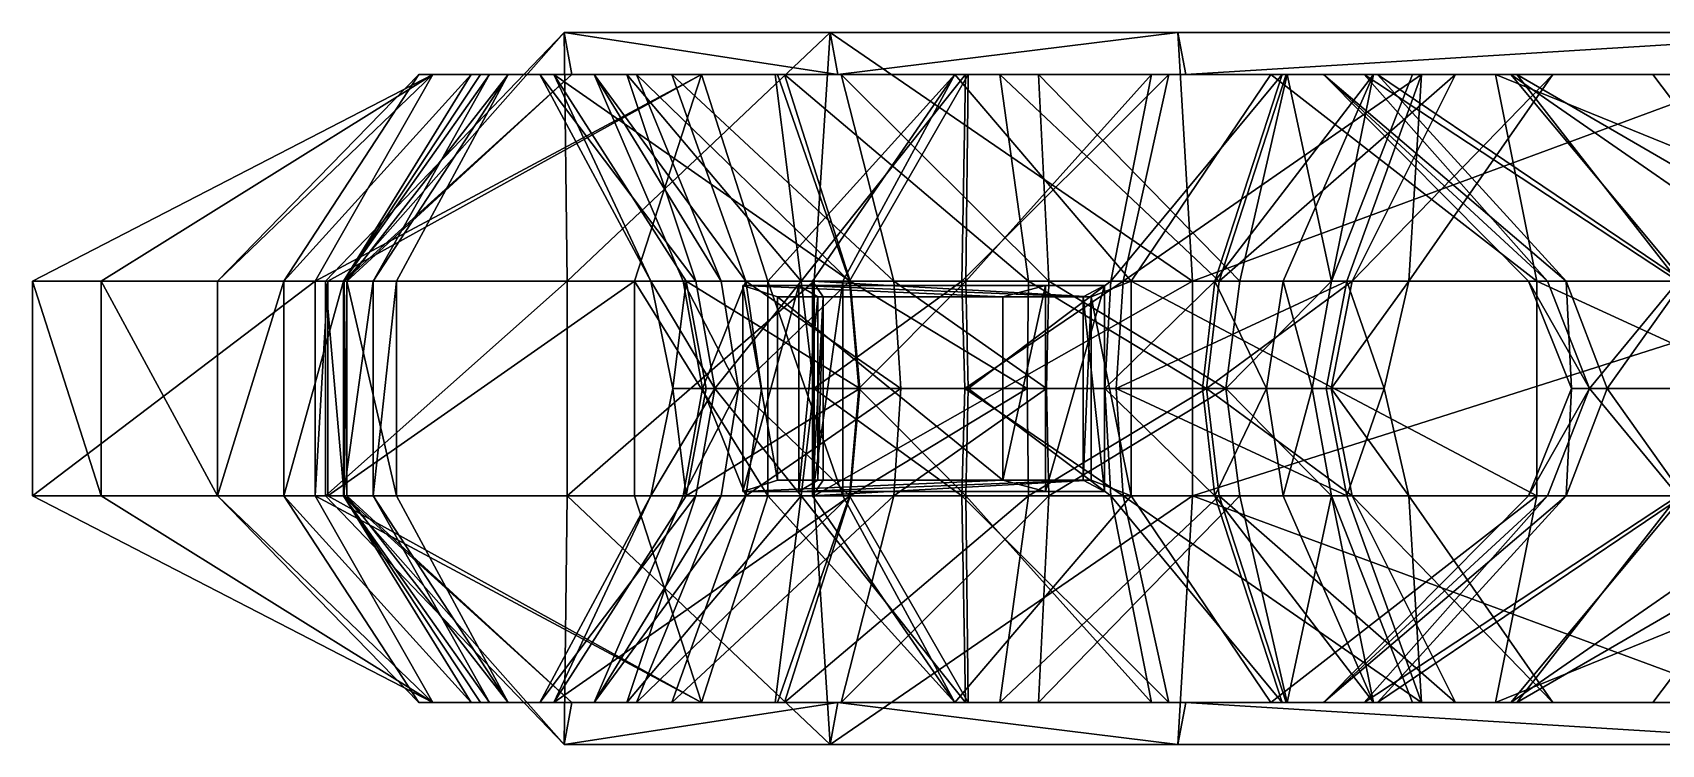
# Model space of a CAD drawing. Extents: x -4.92 to 4.89, y -0.62 to 0.62.
# Drawn here: x -4.919 to -4.203, y -0.156 to 0.156 of the extents above; entities that cross this region are included whole.
import ezdxf

# ---------------------------------------------------------------- set-up
doc = ezdxf.new("R2010")
doc.units = 0

msp = doc.modelspace()

# ---------------------------------------------------------------- linework, layer by layer
for points in [[(-4.79043, 0.0472, 0.595), (-4.68553, 0.15632, 0.49493), (-4.78226, 0.0472, 0.4748)], [(-4.68423, 0.0472, 0.61134), (-4.68553, 0.15632, 0.49493), (-4.79043, 0.0472, 0.595)], [(-4.68214, 0.1379, 0.47978), (-4.78226, 0.0472, 0.4748), (-4.68553, 0.15632, 0.49493)], [(-4.56529, 0.1379, 0.53108), (-4.68553, 0.15632, 0.49493), (-4.56868, 0.15632, 0.54623)], [(-4.56868, 0.15632, 0.54623), (-4.68553, 0.15632, 0.49493), (-4.68423, 0.0472, 0.61134)], [(-4.56529, 0.1379, 0.53108), (-4.68214, 0.1379, 0.47978), (-4.68553, 0.15632, 0.49493)], [(-4.5757, 0.0472, 0.602), (-4.56868, 0.15632, 0.54623), (-4.68423, 0.0472, 0.61134)], [(-4.40933, 0.0472, 0.59864), (-4.56868, 0.15632, 0.54623), (-4.5757, 0.0472, 0.602)], [(-4.56529, 0.1379, 0.53108), (-4.56868, 0.15632, 0.54623), (-4.41578, 0.15632, 0.46806)], [(-4.40933, 0.0472, 0.59864), (-4.41578, 0.15632, 0.46806), (-4.56868, 0.15632, 0.54623)], [(-4.56529, 0.1379, 0.53108), (-4.41578, 0.15632, 0.46806), (-4.41238, 0.1379, 0.4529)], [(-4.11331, 0.15632, 0.46562), (-4.41238, 0.1379, 0.4529), (-4.41578, 0.15632, 0.46806)], [(-4.11331, 0.15632, 0.46562), (-4.41578, 0.15632, 0.46806), (-4.40933, 0.0472, 0.59864)], [(-4.11331, 0.15632, 0.46562), (-4.11331, 0.1379, 0.45046), (-4.41238, 0.1379, 0.4529)], [(-4.11331, 0.15632, 0.46562), (-4.40933, 0.0472, 0.59864), (-4.11289, 0.0472, 0.59663)], [(-4.88899, 0.0472, -0.33556), (-4.74327, 0.1379, -0.34796), (-4.91917, 0.0472, -0.40827)], [(-4.74327, 0.1379, -0.34796), (-4.79503, 0.0472, -0.45303), (-4.91917, 0.0472, -0.40827)], [(-4.74327, 0.1379, -0.34796), (-4.88899, 0.0472, -0.33556), (-4.83784, 0.0472, -0.20067)], [(-4.74327, 0.1379, -0.34796), (-4.83784, 0.0472, -0.20067), (-4.74948, 0.1379, -0.19912)], [(-4.74948, 0.1379, -0.19912), (-4.83784, 0.0472, -0.20067), (-4.80873, 0.0472, -0.093)], [(-4.74948, 0.1379, -0.19912), (-4.80873, 0.0472, -0.093), (-4.72645, 0.1379, -0.09628)], [(-4.72645, 0.1379, -0.09628), (-4.80873, 0.0472, -0.093), (-4.78254, 0.0472, 0.02195)], [(-4.74327, 0.1379, -0.34796), (-4.6252, 0.1379, -0.55658), (-4.79503, 0.0472, -0.45303)], [(-4.6252, 0.1379, -0.55658), (-4.78943, 0.0472, -0.50958), (-4.79503, 0.0472, -0.45303)], [(-4.6252, 0.1379, -0.55658), (-4.65465, 0.0472, -0.59843), (-4.78943, 0.0472, -0.50958)], [(-4.78254, 0.0472, 0.02195), (-4.71842, 0.1379, 0.12035), (-4.72227, 0.1379, 0.00587)], [(-4.72645, 0.1379, -0.09628), (-4.78254, 0.0472, 0.02195), (-4.72227, 0.1379, 0.00587)], [(-4.78254, 0.0472, 0.02195), (-4.76945, 0.0472, 0.12671), (-4.71842, 0.1379, 0.12035)], [(-4.68214, 0.1379, 0.47978), (-4.78109, 0.0472, 0.45846), (-4.78226, 0.0472, 0.4748)], [(-4.78109, 0.0472, 0.45846), (-4.71008, 0.1379, 0.23044), (-4.75926, 0.0472, 0.23584)], [(-4.78109, 0.0472, 0.45846), (-4.68214, 0.1379, 0.47978), (-4.71008, 0.1379, 0.23044)], [(-4.76945, 0.0472, 0.12671), (-4.71008, 0.1379, 0.23044), (-4.71842, 0.1379, 0.12035)], [(-4.76945, 0.0472, 0.12671), (-4.75926, 0.0472, 0.23584), (-4.71008, 0.1379, 0.23044)], [(-4.69001, 0.1379, -0.3415), (-4.74948, 0.1379, -0.19912), (-4.69621, 0.1379, -0.19267)], [(-4.72645, 0.1379, -0.09628), (-4.69621, 0.1379, -0.19267), (-4.74948, 0.1379, -0.19912)], [(-4.69001, 0.1379, -0.3415), (-4.74327, 0.1379, -0.34796), (-4.74948, 0.1379, -0.19912)], [(-4.6252, 0.1379, -0.55658), (-4.74327, 0.1379, -0.34796), (-4.69001, 0.1379, -0.3415)], [(-4.65797, 0.1379, -0.09499), (-4.72645, 0.1379, -0.09628), (-4.72227, 0.1379, 0.00587)], [(-4.72645, 0.1379, -0.09628), (-4.65797, 0.1379, -0.09499), (-4.69621, 0.1379, -0.19267)], [(-4.65797, 0.1379, -0.09499), (-4.72227, 0.1379, 0.00587), (-4.65379, 0.1379, 0.00716)], [(-4.72227, 0.1379, 0.00587), (-4.6724, 0.1379, 0.1219), (-4.65379, 0.1379, 0.00716)], [(-4.72227, 0.1379, 0.00587), (-4.71842, 0.1379, 0.12035), (-4.6724, 0.1379, 0.1219)], [(-4.6724, 0.1379, 0.1219), (-4.71842, 0.1379, 0.12035), (-4.71008, 0.1379, 0.23044)], [(-4.6724, 0.1379, 0.1219), (-4.71008, 0.1379, 0.23044), (-4.63829, 0.1379, 0.23199)], [(-4.71008, 0.1379, 0.23044), (-4.56386, 0.1379, 0.36068), (-4.63829, 0.1379, 0.23199)], [(-4.71008, 0.1379, 0.23044), (-4.68214, 0.1379, 0.47978), (-4.56386, 0.1379, 0.36068)], [(-4.62771, 0.0472, -0.1668), (-4.69621, 0.1379, -0.19267), (-4.65797, 0.1379, -0.09499)], [(-4.64744, 0.0472, -0.22876), (-4.69001, 0.1379, -0.3415), (-4.69621, 0.1379, -0.19267)], [(-4.62771, 0.0472, -0.1668), (-4.64744, 0.0472, -0.22876), (-4.69621, 0.1379, -0.19267)], [(-4.6252, 0.1379, -0.55658), (-4.69001, 0.1379, -0.3415), (-4.58868, 0.1379, -0.52429)], [(-4.69001, 0.1379, -0.3415), (-4.55988, 0.0472, -0.47182), (-4.58868, 0.1379, -0.52429)], [(-4.64744, 0.0472, -0.22876), (-4.63188, 0.0472, -0.34195), (-4.69001, 0.1379, -0.3415)], [(-4.69001, 0.1379, -0.3415), (-4.63188, 0.0472, -0.34195), (-4.55988, 0.0472, -0.47182)], [(-4.56529, 0.1379, 0.53108), (-4.56386, 0.1379, 0.36068), (-4.68214, 0.1379, 0.47978)], [(-4.6724, 0.1379, 0.1219), (-4.60566, 0.0472, 0.20631), (-4.63323, 0.0472, 0.12376)], [(-4.6165, 0.0472, 0.06214), (-4.6724, 0.1379, 0.1219), (-4.63323, 0.0472, 0.12376)], [(-4.6724, 0.1379, 0.1219), (-4.63829, 0.1379, 0.23199), (-4.60566, 0.0472, 0.20631)], [(-4.6165, 0.0472, 0.06214), (-4.65379, 0.1379, 0.00716), (-4.6724, 0.1379, 0.1219)], [(-4.65797, 0.1379, -0.09499), (-4.59177, 0.1379, -0.0589), (-4.59285, 0.1379, -0.08258)], [(-4.58144, 0.0472, -0.13939), (-4.65797, 0.1379, -0.09499), (-4.59285, 0.1379, -0.08258)], [(-4.65797, 0.1379, -0.09499), (-4.65379, 0.1379, 0.00716), (-4.59177, 0.1379, -0.0589)], [(-4.58144, 0.0472, -0.13939), (-4.62771, 0.0472, -0.1668), (-4.65797, 0.1379, -0.09499)], [(-4.59599, 0.0472, -0.67852), (-4.65465, 0.0472, -0.59843), (-4.6252, 0.1379, -0.55658)], [(-4.56012, 0.0472, 0.02526), (-4.65379, 0.1379, 0.00716), (-4.6165, 0.0472, 0.06214)], [(-4.56012, 0.0472, 0.02526), (-4.59177, 0.1379, -0.0589), (-4.65379, 0.1379, 0.00716)], [(-4.63829, 0.1379, 0.23199), (-4.54061, 0.0472, 0.32791), (-4.60566, 0.0472, 0.20631)], [(-4.63829, 0.1379, 0.23199), (-4.56386, 0.1379, 0.36068), (-4.54061, 0.0472, 0.32791)], [(-4.49411, 0.1379, -0.62351), (-4.6252, 0.1379, -0.55658), (-4.58868, 0.1379, -0.52429)], [(-4.59599, 0.0472, -0.67852), (-4.6252, 0.1379, -0.55658), (-4.51383, 0.1379, -0.70022)], [(-4.49411, 0.1379, -0.62351), (-4.51383, 0.1379, -0.70022), (-4.6252, 0.1379, -0.55658)], [(-4.59599, 0.0472, -0.67852), (-4.51383, 0.1379, -0.70022), (-4.56302, 0.0472, -0.77368)], [(-4.50912, 0.1379, -0.08569), (-4.58144, 0.0472, -0.13939), (-4.59285, 0.1379, -0.08258)], [(-4.50912, 0.1379, -0.08569), (-4.59285, 0.1379, -0.08258), (-4.59177, 0.1379, -0.0589)], [(-4.50912, 0.1379, -0.08569), (-4.59177, 0.1379, -0.0589), (-4.50804, 0.1379, -0.062)], [(-4.50804, 0.1379, -0.062), (-4.59177, 0.1379, -0.0589), (-4.56012, 0.0472, 0.02526)], [(-4.58868, 0.1379, -0.52429), (-4.48153, 0.0472, -0.55162), (-4.49411, 0.1379, -0.62351)], [(-4.58868, 0.1379, -0.52429), (-4.55988, 0.0472, -0.47182), (-4.48153, 0.0472, -0.55162)], [(-4.50912, 0.1379, -0.08569), (-4.51079, 0.0472, -0.12857), (-4.58144, 0.0472, -0.13939)], [(-4.57645, 0.0472, -0.87617), (-4.56302, 0.0472, -0.77368), (-4.51383, 0.1379, -0.70022)], [(-4.43627, 0.0472, -0.88795), (-4.57645, 0.0472, -0.87617), (-4.51383, 0.1379, -0.70022)], [(-4.47703, 0.1379, 0.42581), (-4.56529, 0.1379, 0.53108), (-4.41238, 0.1379, 0.4529)], [(-4.56529, 0.1379, 0.53108), (-4.47703, 0.1379, 0.42581), (-4.56386, 0.1379, 0.36068)], [(-4.56386, 0.1379, 0.36068), (-4.47246, 0.0472, 0.38461), (-4.54061, 0.0472, 0.32791)], [(-4.56386, 0.1379, 0.36068), (-4.47703, 0.1379, 0.42581), (-4.47246, 0.0472, 0.38461)], [(-4.50804, 0.1379, -0.062), (-4.56012, 0.0472, 0.02526), (-4.50902, 0.0472, 0.01565)], [(-4.43627, 0.0472, -0.88795), (-4.51383, 0.1379, -0.70022), (-4.37503, 0.1379, -0.70668)], [(-4.37503, 0.1379, -0.70668), (-4.51383, 0.1379, -0.70022), (-4.49411, 0.1379, -0.62351)], [(-4.51079, 0.0472, -0.12857), (-4.4198, 0.1379, -0.1512), (-4.43989, 0.0472, -0.19186)], [(-4.51079, 0.0472, -0.12857), (-4.50912, 0.1379, -0.08569), (-4.4198, 0.1379, -0.1512)], [(-4.50912, 0.1379, -0.08569), (-4.42741, 0.1379, -0.00835), (-4.4198, 0.1379, -0.1512)], [(-4.50912, 0.1379, -0.08569), (-4.50804, 0.1379, -0.062), (-4.42741, 0.1379, -0.00835)], [(-4.42741, 0.1379, -0.00835), (-4.50902, 0.0472, 0.01565), (-4.44521, 0.0472, 0.0513)], [(-4.42741, 0.1379, -0.00835), (-4.50804, 0.1379, -0.062), (-4.50902, 0.0472, 0.01565)], [(-4.37503, 0.1379, -0.70668), (-4.49411, 0.1379, -0.62351), (-4.36821, 0.1379, -0.63901)], [(-4.49411, 0.1379, -0.62351), (-4.39766, 0.0472, -0.56077), (-4.36821, 0.1379, -0.63901)], [(-4.49411, 0.1379, -0.62351), (-4.48153, 0.0472, -0.55162), (-4.39766, 0.0472, -0.56077)], [(-4.47703, 0.1379, 0.42581), (-4.41238, 0.1379, 0.4529), (-4.36772, 0.1379, 0.4134)], [(-4.47703, 0.1379, 0.42581), (-4.38859, 0.0472, 0.38895), (-4.47246, 0.0472, 0.38461)], [(-4.47703, 0.1379, 0.42581), (-4.36772, 0.1379, 0.4134), (-4.38859, 0.0472, 0.38895)], [(-4.37004, 0.1379, 0.11415), (-4.44521, 0.0472, 0.0513), (-4.39951, 0.0472, 0.14438)], [(-4.37004, 0.1379, 0.11415), (-4.42741, 0.1379, -0.00835), (-4.44521, 0.0472, 0.0513)], [(-4.43989, 0.0472, -0.19186), (-4.30868, 0.1379, -0.33201), (-4.34159, 0.0472, -0.33967)], [(-4.43989, 0.0472, -0.19186), (-4.4198, 0.1379, -0.1512), (-4.30868, 0.1379, -0.33201)], [(-4.25803, 0.0472, -0.71044), (-4.43627, 0.0472, -0.88795), (-4.37503, 0.1379, -0.70668)], [(-4.37004, 0.1379, 0.11415), (-4.35186, 0.1379, -0.0107), (-4.42741, 0.1379, -0.00835)], [(-4.4198, 0.1379, -0.1512), (-4.42741, 0.1379, -0.00835), (-4.35186, 0.1379, -0.0107)], [(-4.3339, 0.1379, -0.16826), (-4.30868, 0.1379, -0.33201), (-4.4198, 0.1379, -0.1512)], [(-4.4198, 0.1379, -0.1512), (-4.35186, 0.1379, -0.0107), (-4.3339, 0.1379, -0.16826)], [(-4.11331, 0.1379, 0.45046), (-4.36772, 0.1379, 0.4134), (-4.41238, 0.1379, 0.4529)], [(-4.39951, 0.0472, 0.14438), (-4.32986, 0.1379, 0.24433), (-4.37004, 0.1379, 0.11415)], [(-4.39951, 0.0472, 0.14438), (-4.36956, 0.0472, 0.23726), (-4.32986, 0.1379, 0.24433)], [(-4.29379, 0.1379, -0.58691), (-4.39766, 0.0472, -0.56077), (-4.3392, 0.0472, -0.5219)], [(-4.29379, 0.1379, -0.58691), (-4.36821, 0.1379, -0.63901), (-4.39766, 0.0472, -0.56077)], [(-4.36772, 0.1379, 0.4134), (-4.34824, 0.0472, 0.33242), (-4.38859, 0.0472, 0.38895)], [(-4.25803, 0.0472, -0.71044), (-4.37503, 0.1379, -0.70668), (-4.27625, 0.1379, -0.63437)], [(-4.27625, 0.1379, -0.63437), (-4.37503, 0.1379, -0.70668), (-4.36821, 0.1379, -0.63901)], [(-4.32986, 0.1379, 0.24433), (-4.32814, 0.1379, 0.11001), (-4.37004, 0.1379, 0.11415)], [(-4.37004, 0.1379, 0.11415), (-4.32814, 0.1379, 0.11001), (-4.35186, 0.1379, -0.0107)], [(-4.34824, 0.0472, 0.33242), (-4.32986, 0.1379, 0.24433), (-4.36956, 0.0472, 0.23726)], [(-4.27625, 0.1379, -0.63437), (-4.36821, 0.1379, -0.63901), (-4.29379, 0.1379, -0.58691)], [(-4.36772, 0.1379, 0.4134), (-4.207, 0.1379, 0.3291), (-4.31267, 0.1379, 0.34053)], [(-4.36772, 0.1379, 0.4134), (-4.11331, 0.1379, 0.40292), (-4.207, 0.1379, 0.3291)], [(-4.11331, 0.1379, 0.45046), (-4.11331, 0.1379, 0.40292), (-4.36772, 0.1379, 0.4134)], [(-4.36772, 0.1379, 0.4134), (-4.31267, 0.1379, 0.34053), (-4.34824, 0.0472, 0.33242)], [(-4.24517, 0.0472, 0.0802), (-4.35186, 0.1379, -0.0107), (-4.32814, 0.1379, 0.11001)], [(-4.25342, 0.0472, -0.12755), (-4.35186, 0.1379, -0.0107), (-4.26176, 0.0472, -0.01362)], [(-4.24517, 0.0472, 0.0802), (-4.26176, 0.0472, -0.01362), (-4.35186, 0.1379, -0.0107)], [(-4.25342, 0.0472, -0.12755), (-4.3339, 0.1379, -0.16826), (-4.35186, 0.1379, -0.0107)], [(-4.34824, 0.0472, 0.33242), (-4.31267, 0.1379, 0.34053), (-4.32986, 0.1379, 0.24433)], [(-4.30868, 0.1379, -0.33201), (-4.31438, 0.0472, -0.42775), (-4.34159, 0.0472, -0.33967)], [(-4.251, 0.1379, -0.46225), (-4.3392, 0.0472, -0.5219), (-4.31438, 0.0472, -0.42775)], [(-4.251, 0.1379, -0.46225), (-4.29379, 0.1379, -0.58691), (-4.3392, 0.0472, -0.5219)], [(-4.19595, 0.0472, -0.21914), (-4.3339, 0.1379, -0.16826), (-4.25342, 0.0472, -0.12755)], [(-4.3339, 0.1379, -0.16826), (-4.26681, 0.1379, -0.30349), (-4.30868, 0.1379, -0.33201)], [(-4.19595, 0.0472, -0.21914), (-4.26681, 0.1379, -0.30349), (-4.3339, 0.1379, -0.16826)], [(-4.31267, 0.1379, 0.34053), (-4.26943, 0.1379, 0.23296), (-4.32986, 0.1379, 0.24433)], [(-4.32986, 0.1379, 0.24433), (-4.26943, 0.1379, 0.23296), (-4.32814, 0.1379, 0.11001)], [(-4.1936, 0.0472, 0.17626), (-4.32814, 0.1379, 0.11001), (-4.26943, 0.1379, 0.23296)], [(-4.1936, 0.0472, 0.17626), (-4.24517, 0.0472, 0.0802), (-4.32814, 0.1379, 0.11001)], [(-4.30868, 0.1379, -0.33201), (-4.251, 0.1379, -0.46225), (-4.31438, 0.0472, -0.42775)], [(-4.31267, 0.1379, 0.34053), (-4.207, 0.1379, 0.3291), (-4.26943, 0.1379, 0.23296)], [(-4.16065, 0.1379, -0.38326), (-4.30868, 0.1379, -0.33201), (-4.26681, 0.1379, -0.30349)], [(-4.16065, 0.1379, -0.38326), (-4.251, 0.1379, -0.46225), (-4.30868, 0.1379, -0.33201)], [(-4.251, 0.1379, -0.46225), (-4.01876, 0.1379, -0.41093), (-4.29379, 0.1379, -0.58691)], [(-4.29379, 0.1379, -0.58691), (-4.00714, 0.1379, -0.44503), (-4.27625, 0.1379, -0.63437)], [(-4.29379, 0.1379, -0.58691), (-4.01876, 0.1379, -0.41093), (-4.00714, 0.1379, -0.44503)], [(-4.05265, 0.0472, -0.57287), (-4.27625, 0.1379, -0.63437), (-4.00714, 0.1379, -0.44503)], [(-4.05265, 0.0472, -0.57287), (-4.25803, 0.0472, -0.71044), (-4.27625, 0.1379, -0.63437)], [(-4.1383, 0.0472, 0.24553), (-4.26943, 0.1379, 0.23296), (-4.207, 0.1379, 0.3291)], [(-4.1383, 0.0472, 0.24553), (-4.1936, 0.0472, 0.17626), (-4.26943, 0.1379, 0.23296)], [(-4.11019, 0.0472, -0.28654), (-4.26681, 0.1379, -0.30349), (-4.19595, 0.0472, -0.21914)], [(-4.11019, 0.0472, -0.28654), (-4.16065, 0.1379, -0.38326), (-4.26681, 0.1379, -0.30349)], [(-4.251, 0.1379, -0.46225), (-4.16065, 0.1379, -0.38326), (-4.01876, 0.1379, -0.41093)], [(-4.1383, 0.0472, 0.24553), (-4.207, 0.1379, 0.3291), (-4.11331, 0.1379, 0.40292)], [(-4.91917, 0.0472, -0.40827), (-4.88899, -0.0472, -0.33556), (-4.88899, 0.0472, -0.33556)], [(-4.91917, -0.0472, -0.40827), (-4.79503, 0.0472, -0.45303), (-4.79503, -0.0472, -0.45303)], [(-4.91917, 0.0472, -0.40827), (-4.91917, -0.0472, -0.40827), (-4.88899, -0.0472, -0.33556)], [(-4.91917, -0.0472, -0.40827), (-4.91917, 0.0472, -0.40827), (-4.79503, 0.0472, -0.45303)], [(-4.88899, 0.0472, -0.33556), (-4.83784, -0.0472, -0.20067), (-4.83784, 0.0472, -0.20067)], [(-4.88899, 0.0472, -0.33556), (-4.88899, -0.0472, -0.33556), (-4.83784, -0.0472, -0.20067)], [(-4.80873, 0.0472, -0.093), (-4.83784, -0.0472, -0.20067), (-4.80873, -0.0472, -0.093)], [(-4.80873, 0.0472, -0.093), (-4.83784, 0.0472, -0.20067), (-4.83784, -0.0472, -0.20067)], [(-4.78254, 0.0472, 0.02195), (-4.80873, -0.0472, -0.093), (-4.78254, -0.0472, 0.02195)], [(-4.78254, 0.0472, 0.02195), (-4.80873, 0.0472, -0.093), (-4.80873, -0.0472, -0.093)], [(-4.79503, -0.0472, -0.45303), (-4.78943, 0.0472, -0.50958), (-4.78943, -0.0472, -0.50958)], [(-4.79503, -0.0472, -0.45303), (-4.79503, 0.0472, -0.45303), (-4.78943, 0.0472, -0.50958)], [(-4.68423, 0.0472, 0.61134), (-4.79043, -0.0472, 0.595), (-4.68423, -0.0472, 0.61134)], [(-4.79043, 0.0472, 0.595), (-4.78226, -0.0472, 0.4748), (-4.79043, -0.0472, 0.595)], [(-4.68423, 0.0472, 0.61134), (-4.79043, 0.0472, 0.595), (-4.79043, -0.0472, 0.595)], [(-4.79043, 0.0472, 0.595), (-4.78226, 0.0472, 0.4748), (-4.78226, -0.0472, 0.4748)], [(-4.65465, 0.0472, -0.59843), (-4.78943, -0.0472, -0.50958), (-4.78943, 0.0472, -0.50958)], [(-4.65465, 0.0472, -0.59843), (-4.65465, -0.0472, -0.59843), (-4.78943, -0.0472, -0.50958)], [(-4.76945, 0.0472, 0.12671), (-4.78254, -0.0472, 0.02195), (-4.76945, -0.0472, 0.12671)], [(-4.76945, 0.0472, 0.12671), (-4.78254, 0.0472, 0.02195), (-4.78254, -0.0472, 0.02195)], [(-4.78226, 0.0472, 0.4748), (-4.78109, -0.0472, 0.45846), (-4.78226, -0.0472, 0.4748)], [(-4.78226, 0.0472, 0.4748), (-4.78109, 0.0472, 0.45846), (-4.78109, -0.0472, 0.45846)], [(-4.78109, 0.0472, 0.45846), (-4.75926, -0.0472, 0.23584), (-4.78109, -0.0472, 0.45846)], [(-4.78109, 0.0472, 0.45846), (-4.75926, 0.0472, 0.23584), (-4.75926, -0.0472, 0.23584)], [(-4.75926, 0.0472, 0.23584), (-4.76945, -0.0472, 0.12671), (-4.75926, -0.0472, 0.23584)], [(-4.75926, 0.0472, 0.23584), (-4.76945, 0.0472, 0.12671), (-4.76945, -0.0472, 0.12671)], [(-4.5757, 0.0472, 0.602), (-4.68423, -0.0472, 0.61134), (-4.5757, -0.0472, 0.602)], [(-4.5757, 0.0472, 0.602), (-4.68423, 0.0472, 0.61134), (-4.68423, -0.0472, 0.61134)], [(-4.59599, -0.0472, -0.67852), (-4.65465, 0.0472, -0.59843), (-4.59599, 0.0472, -0.67852)], [(-4.59599, -0.0472, -0.67852), (-4.65465, -0.0472, -0.59843), (-4.65465, 0.0472, -0.59843)], [(-4.61925, 0, -0.17735), (-4.64744, 0.0472, -0.22876), (-4.62771, 0.0472, -0.1668)], [(-4.63778, 0, -0.23552), (-4.63188, 0.0472, -0.34195), (-4.64744, 0.0472, -0.22876)], [(-4.61925, 0, -0.17735), (-4.63778, 0, -0.23552), (-4.64744, 0.0472, -0.22876)], [(-4.63778, 0, -0.23552), (-4.62316, 0, -0.34178), (-4.63188, 0.0472, -0.34195)], [(-4.60898, 0, 0.06989), (-4.63323, 0.0472, 0.12376), (-4.62471, 0, 0.12782)], [(-4.62471, 0, 0.12782), (-4.63323, 0.0472, 0.12376), (-4.60566, 0.0472, 0.20631)], [(-4.60898, 0, 0.06989), (-4.6165, 0.0472, 0.06214), (-4.63323, 0.0472, 0.12376)], [(-4.55557, 0, -0.46371), (-4.63188, 0.0472, -0.34195), (-4.62316, 0, -0.34178)], [(-4.55557, 0, -0.46371), (-4.55988, 0.0472, -0.47182), (-4.63188, 0.0472, -0.34195)], [(-4.58144, 0.0472, -0.13939), (-4.61925, 0, -0.17735), (-4.62771, 0.0472, -0.1668)], [(-4.62471, 0, 0.12782), (-4.60566, 0.0472, 0.20631), (-4.59879, 0, 0.20544)], [(-4.58144, 0.0472, -0.13939), (-4.57582, 0, -0.15161), (-4.61925, 0, -0.17735)], [(-4.56012, 0.0472, 0.02526), (-4.6165, 0.0472, 0.06214), (-4.60898, 0, 0.06989)], [(-4.56012, 0.0472, 0.02526), (-4.60898, 0, 0.06989), (-4.55597, 0, 0.03521)], [(-4.60708, 0.04518, -0.95745), (-4.59177, -0.04022, -0.98101), (-4.60708, -0.04518, -0.95745)], [(-4.58234, 0.04518, -0.89502), (-4.60708, -0.04518, -0.95745), (-4.58234, -0.04518, -0.89502)], [(-4.49281, 0.04022, -0.98219), (-4.60708, 0.04518, -0.95745), (-4.47396, 0.04518, -0.96806)], [(-4.60708, 0.04518, -0.95745), (-4.59177, 0.04022, -0.98101), (-4.59177, -0.04022, -0.98101)], [(-4.58234, 0.04518, -0.89502), (-4.60708, 0.04518, -0.95745), (-4.60708, -0.04518, -0.95745)], [(-4.47396, 0.04518, -0.96806), (-4.60708, 0.04518, -0.95745), (-4.58234, 0.04518, -0.89502)], [(-4.49281, 0.04022, -0.98219), (-4.59177, 0.04022, -0.98101), (-4.60708, 0.04518, -0.95745)], [(-4.60566, 0.0472, 0.20631), (-4.53762, 0, 0.31976), (-4.59879, 0, 0.20544)], [(-4.60566, 0.0472, 0.20631), (-4.54061, 0.0472, 0.32791), (-4.53762, 0, 0.31976)], [(-4.59599, 0.0472, -0.67852), (-4.56302, -0.0472, -0.77368), (-4.59599, -0.0472, -0.67852)], [(-4.59599, 0.0472, -0.67852), (-4.56302, 0.0472, -0.77368), (-4.56302, -0.0472, -0.77368)], [(-4.45747, 0.04022, -0.90659), (-4.58234, 0.04518, -0.89502), (-4.5741, 0.04022, -0.89148)], [(-4.47396, 0.04518, -0.96806), (-4.58234, 0.04518, -0.89502), (-4.44805, 0.04518, -0.91269)], [(-4.45747, 0.04022, -0.90659), (-4.44805, 0.04518, -0.91269), (-4.58234, 0.04518, -0.89502)], [(-4.5741, 0.04022, -0.89148), (-4.58234, 0.04518, -0.89502), (-4.58234, -0.04518, -0.89502)], [(-4.51079, 0.0472, -0.12857), (-4.57582, 0, -0.15161), (-4.58144, 0.0472, -0.13939)], [(-4.45394, 0.04022, -0.89456), (-4.57645, 0.0472, -0.87617), (-4.43627, 0.0472, -0.88795)], [(-4.56302, 0.0472, -0.77368), (-4.57645, -0.0472, -0.87617), (-4.56302, -0.0472, -0.77368)], [(-4.57645, -0.0472, -0.87617), (-4.57645, 0.0472, -0.87617), (-4.57174, 0.04022, -0.88442)], [(-4.45394, 0.04022, -0.89456), (-4.57174, 0.04022, -0.88442), (-4.57645, 0.0472, -0.87617)], [(-4.56302, 0.0472, -0.77368), (-4.57645, 0.0472, -0.87617), (-4.57645, -0.0472, -0.87617)], [(-4.51079, 0.0472, -0.12857), (-4.50949, 0, -0.14146), (-4.57582, 0, -0.15161)], [(-4.40933, 0.0472, 0.59864), (-4.5757, -0.0472, 0.602), (-4.40933, -0.0472, 0.59864)], [(-4.40933, 0.0472, 0.59864), (-4.5757, 0.0472, 0.602), (-4.5757, -0.0472, 0.602)], [(-4.50902, 0.0472, 0.01565), (-4.56012, 0.0472, 0.02526), (-4.55597, 0, 0.03521)], [(-4.48201, 0, -0.53863), (-4.55988, 0.0472, -0.47182), (-4.55557, 0, -0.46371)], [(-4.48201, 0, -0.53863), (-4.48153, 0.0472, -0.55162), (-4.55988, 0.0472, -0.47182)], [(-4.50902, 0.0472, 0.01565), (-4.55597, 0, 0.03521), (-4.50792, 0, 0.02618)], [(-4.54061, 0.0472, 0.32791), (-4.47355, 0, 0.37306), (-4.53762, 0, 0.31976)], [(-4.54061, 0.0472, 0.32791), (-4.47246, 0.0472, 0.38461), (-4.47355, 0, 0.37306)], [(-4.50949, 0, -0.14146), (-4.51079, 0.0472, -0.12857), (-4.43989, 0.0472, -0.19186)], [(-4.50949, 0, -0.14146), (-4.43989, 0.0472, -0.19186), (-4.44292, 0, -0.20088)], [(-4.44521, 0.0472, 0.0513), (-4.50902, 0.0472, 0.01565), (-4.50792, 0, 0.02618)], [(-4.44521, 0.0472, 0.0513), (-4.50792, 0, 0.02618), (-4.44793, 0, 0.0597)], [(-4.49281, -0.04022, -0.98219), (-4.47396, 0.04518, -0.96806), (-4.47396, -0.04518, -0.96806)], [(-4.49281, -0.04022, -0.98219), (-4.49281, 0.04022, -0.98219), (-4.47396, 0.04518, -0.96806)], [(-4.40328, 0, -0.54722), (-4.48153, 0.0472, -0.55162), (-4.48201, 0, -0.53863)], [(-4.40328, 0, -0.54722), (-4.39766, 0.0472, -0.56077), (-4.48153, 0.0472, -0.55162)], [(-4.47396, -0.04518, -0.96806), (-4.44805, 0.04518, -0.91269), (-4.44805, -0.04518, -0.91269)], [(-4.47396, -0.04518, -0.96806), (-4.47396, 0.04518, -0.96806), (-4.44805, 0.04518, -0.91269)], [(-4.47246, 0.0472, 0.38461), (-4.3947, 0, 0.37715), (-4.47355, 0, 0.37306)], [(-4.47246, 0.0472, 0.38461), (-4.38859, 0.0472, 0.38895), (-4.3947, 0, 0.37715)], [(-4.44805, -0.04518, -0.91269), (-4.44805, 0.04518, -0.91269), (-4.45747, 0.04022, -0.90659)], [(-4.45394, 0.04022, -0.89456), (-4.43627, 0.0472, -0.88795), (-4.43627, -0.0472, -0.88795)], [(-4.39951, 0.0472, 0.14438), (-4.44793, 0, 0.0597), (-4.40497, 0, 0.14721)], [(-4.39951, 0.0472, 0.14438), (-4.44521, 0.0472, 0.0513), (-4.44793, 0, 0.0597)], [(-4.34159, 0.0472, -0.33967), (-4.44292, 0, -0.20088), (-4.43989, 0.0472, -0.19186)], [(-4.34159, 0.0472, -0.33967), (-4.35064, 0, -0.33965), (-4.44292, 0, -0.20088)], [(-4.43627, 0.0472, -0.88795), (-4.25803, -0.0472, -0.71044), (-4.43627, -0.0472, -0.88795)], [(-4.43627, 0.0472, -0.88795), (-4.25803, 0.0472, -0.71044), (-4.25803, -0.0472, -0.71044)], [(-4.11289, 0.0472, 0.59663), (-4.40933, -0.0472, 0.59864), (-4.11289, -0.0472, 0.59663)], [(-4.11289, 0.0472, 0.59663), (-4.40933, 0.0472, 0.59864), (-4.40933, -0.0472, 0.59864)], [(-4.39951, 0.0472, 0.14438), (-4.40497, 0, 0.14721), (-4.37681, 0, 0.23453)], [(-4.3392, 0.0472, -0.5219), (-4.40328, 0, -0.54722), (-4.34839, 0, -0.51072)], [(-4.3392, 0.0472, -0.5219), (-4.39766, 0.0472, -0.56077), (-4.40328, 0, -0.54722)], [(-4.39951, 0.0472, 0.14438), (-4.37681, 0, 0.23453), (-4.36956, 0.0472, 0.23726)], [(-4.3947, 0, 0.37715), (-4.34824, 0.0472, 0.33242), (-4.35677, 0, 0.324)], [(-4.3947, 0, 0.37715), (-4.38859, 0.0472, 0.38895), (-4.34824, 0.0472, 0.33242)], [(-4.36956, 0.0472, 0.23726), (-4.37681, 0, 0.23453), (-4.35677, 0, 0.324)], [(-4.36956, 0.0472, 0.23726), (-4.35677, 0, 0.324), (-4.34824, 0.0472, 0.33242)], [(-4.34159, 0.0472, -0.33967), (-4.32509, 0, -0.42233), (-4.35064, 0, -0.33965)], [(-4.31438, 0.0472, -0.42775), (-4.34839, 0, -0.51072), (-4.32509, 0, -0.42233)], [(-4.31438, 0.0472, -0.42775), (-4.3392, 0.0472, -0.5219), (-4.34839, 0, -0.51072)], [(-4.34159, 0.0472, -0.33967), (-4.31438, 0.0472, -0.42775), (-4.32509, 0, -0.42233)], [(-4.26176, 0.0472, -0.01362), (-4.23489, 0, -0.12072), (-4.25342, 0.0472, -0.12755)], [(-4.24279, 0, -0.01285), (-4.26176, 0.0472, -0.01362), (-4.24517, 0.0472, 0.0802)], [(-4.26176, 0.0472, -0.01362), (-4.24279, 0, -0.01285), (-4.23489, 0, -0.12072)], [(-4.25803, 0.0472, -0.71044), (-4.05265, -0.0472, -0.57287), (-4.25803, -0.0472, -0.71044)], [(-4.25803, 0.0472, -0.71044), (-4.05265, 0.0472, -0.57287), (-4.05265, -0.0472, -0.57287)], [(-4.23489, 0, -0.12072), (-4.19595, 0.0472, -0.21914), (-4.25342, 0.0472, -0.12755)], [(-4.24279, 0, -0.01285), (-4.24517, 0.0472, 0.0802), (-4.22709, 0, 0.07599)], [(-4.1936, 0.0472, 0.17626), (-4.22709, 0, 0.07599), (-4.24517, 0.0472, 0.0802)], [(-4.23489, 0, -0.12072), (-4.18048, 0, -0.20744), (-4.19595, 0.0472, -0.21914)], [(-4.1936, 0.0472, 0.17626), (-4.17825, 0, 0.16694), (-4.22709, 0, 0.07599)], [(-4.59177, 0.04022, -0.98101), (-4.49281, -0.04022, -0.98219), (-4.59177, -0.04022, -0.98101)], [(-4.59177, 0.04022, -0.98101), (-4.49281, 0.04022, -0.98219), (-4.49281, -0.04022, -0.98219)], [(-4.5741, 0.04022, -0.89148), (-4.58234, -0.04518, -0.89502), (-4.5741, -0.04022, -0.89148)], [(-4.57645, -0.0472, -0.87617), (-4.57174, 0.04022, -0.88442), (-4.57174, -0.04022, -0.88442)], [(-4.57174, 0.04022, -0.88442), (-4.5741, -0.04022, -0.89148), (-4.57174, -0.04022, -0.88442)], [(-4.57174, 0.04022, -0.88442), (-4.5741, 0.04022, -0.89148), (-4.5741, -0.04022, -0.89148)], [(-4.45747, 0.04022, -0.90659), (-4.5741, 0.04022, -0.89148), (-4.57174, 0.04022, -0.88442)], [(-4.45747, 0.04022, -0.90659), (-4.57174, 0.04022, -0.88442), (-4.45394, 0.04022, -0.89456)], [(-4.44805, -0.04518, -0.91269), (-4.45747, 0.04022, -0.90659), (-4.45747, -0.04022, -0.90659)], [(-4.45747, -0.04022, -0.90659), (-4.45394, 0.04022, -0.89456), (-4.45394, -0.04022, -0.89456)], [(-4.45747, -0.04022, -0.90659), (-4.45747, 0.04022, -0.90659), (-4.45394, 0.04022, -0.89456)], [(-4.45394, 0.04022, -0.89456), (-4.43627, -0.0472, -0.88795), (-4.45394, -0.04022, -0.89456)], [(-4.64744, -0.0472, -0.22876), (-4.61925, 0, -0.17735), (-4.62771, -0.0472, -0.1668)], [(-4.63188, -0.0472, -0.34195), (-4.63778, 0, -0.23552), (-4.64744, -0.0472, -0.22876)], [(-4.64744, -0.0472, -0.22876), (-4.63778, 0, -0.23552), (-4.61925, 0, -0.17735)], [(-4.63188, -0.0472, -0.34195), (-4.62316, 0, -0.34178), (-4.63778, 0, -0.23552)], [(-4.62471, 0, 0.12782), (-4.60566, -0.0472, 0.20631), (-4.63323, -0.0472, 0.12376)], [(-4.60898, 0, 0.06989), (-4.63323, -0.0472, 0.12376), (-4.6165, -0.0472, 0.06214)], [(-4.60898, 0, 0.06989), (-4.62471, 0, 0.12782), (-4.63323, -0.0472, 0.12376)], [(-4.55557, 0, -0.46371), (-4.63188, -0.0472, -0.34195), (-4.55988, -0.0472, -0.47182)], [(-4.55557, 0, -0.46371), (-4.62316, 0, -0.34178), (-4.63188, -0.0472, -0.34195)], [(-4.58144, -0.0472, -0.13939), (-4.62771, -0.0472, -0.1668), (-4.61925, 0, -0.17735)], [(-4.62471, 0, 0.12782), (-4.59879, 0, 0.20544), (-4.60566, -0.0472, 0.20631)], [(-4.58144, -0.0472, -0.13939), (-4.61925, 0, -0.17735), (-4.57582, 0, -0.15161)], [(-4.60898, 0, 0.06989), (-4.6165, -0.0472, 0.06214), (-4.56012, -0.0472, 0.02526)], [(-4.60898, 0, 0.06989), (-4.56012, -0.0472, 0.02526), (-4.55597, 0, 0.03521)], [(-4.53762, 0, 0.31976), (-4.60566, -0.0472, 0.20631), (-4.59879, 0, 0.20544)], [(-4.53762, 0, 0.31976), (-4.54061, -0.0472, 0.32791), (-4.60566, -0.0472, 0.20631)], [(-4.51079, -0.0472, -0.12857), (-4.58144, -0.0472, -0.13939), (-4.57582, 0, -0.15161)], [(-4.51079, -0.0472, -0.12857), (-4.57582, 0, -0.15161), (-4.50949, 0, -0.14146)], [(-4.55597, 0, 0.03521), (-4.56012, -0.0472, 0.02526), (-4.50902, -0.0472, 0.01565)], [(-4.48201, 0, -0.53863), (-4.55988, -0.0472, -0.47182), (-4.48153, -0.0472, -0.55162)], [(-4.48201, 0, -0.53863), (-4.55557, 0, -0.46371), (-4.55988, -0.0472, -0.47182)], [(-4.55597, 0, 0.03521), (-4.50902, -0.0472, 0.01565), (-4.50792, 0, 0.02618)], [(-4.47355, 0, 0.37306), (-4.54061, -0.0472, 0.32791), (-4.53762, 0, 0.31976)], [(-4.47355, 0, 0.37306), (-4.47246, -0.0472, 0.38461), (-4.54061, -0.0472, 0.32791)], [(-4.50949, 0, -0.14146), (-4.43989, -0.0472, -0.19186), (-4.51079, -0.0472, -0.12857)], [(-4.50949, 0, -0.14146), (-4.44292, 0, -0.20088), (-4.43989, -0.0472, -0.19186)], [(-4.50792, 0, 0.02618), (-4.50902, -0.0472, 0.01565), (-4.44521, -0.0472, 0.0513)], [(-4.50792, 0, 0.02618), (-4.44521, -0.0472, 0.0513), (-4.44793, 0, 0.0597)], [(-4.40328, 0, -0.54722), (-4.48201, 0, -0.53863), (-4.48153, -0.0472, -0.55162)], [(-4.40328, 0, -0.54722), (-4.48153, -0.0472, -0.55162), (-4.39766, -0.0472, -0.56077)], [(-4.3947, 0, 0.37715), (-4.47246, -0.0472, 0.38461), (-4.47355, 0, 0.37306)], [(-4.3947, 0, 0.37715), (-4.38859, -0.0472, 0.38895), (-4.47246, -0.0472, 0.38461)], [(-4.44793, 0, 0.0597), (-4.39951, -0.0472, 0.14438), (-4.40497, 0, 0.14721)], [(-4.44793, 0, 0.0597), (-4.44521, -0.0472, 0.0513), (-4.39951, -0.0472, 0.14438)], [(-4.34159, -0.0472, -0.33967), (-4.44292, 0, -0.20088), (-4.35064, 0, -0.33965)], [(-4.34159, -0.0472, -0.33967), (-4.43989, -0.0472, -0.19186), (-4.44292, 0, -0.20088)], [(-4.39951, -0.0472, 0.14438), (-4.37681, 0, 0.23453), (-4.40497, 0, 0.14721)], [(-4.40328, 0, -0.54722), (-4.3392, -0.0472, -0.5219), (-4.34839, 0, -0.51072)], [(-4.40328, 0, -0.54722), (-4.39766, -0.0472, -0.56077), (-4.3392, -0.0472, -0.5219)], [(-4.39951, -0.0472, 0.14438), (-4.36956, -0.0472, 0.23726), (-4.37681, 0, 0.23453)], [(-4.3947, 0, 0.37715), (-4.34824, -0.0472, 0.33242), (-4.38859, -0.0472, 0.38895)], [(-4.3947, 0, 0.37715), (-4.35677, 0, 0.324), (-4.34824, -0.0472, 0.33242)], [(-4.36956, -0.0472, 0.23726), (-4.35677, 0, 0.324), (-4.37681, 0, 0.23453)], [(-4.36956, -0.0472, 0.23726), (-4.34824, -0.0472, 0.33242), (-4.35677, 0, 0.324)], [(-4.32509, 0, -0.42233), (-4.34159, -0.0472, -0.33967), (-4.35064, 0, -0.33965)], [(-4.34839, 0, -0.51072), (-4.31438, -0.0472, -0.42775), (-4.32509, 0, -0.42233)], [(-4.34839, 0, -0.51072), (-4.3392, -0.0472, -0.5219), (-4.31438, -0.0472, -0.42775)], [(-4.32509, 0, -0.42233), (-4.31438, -0.0472, -0.42775), (-4.34159, -0.0472, -0.33967)], [(-4.23489, 0, -0.12072), (-4.26176, -0.0472, -0.01362), (-4.25342, -0.0472, -0.12755)], [(-4.24517, -0.0472, 0.0802), (-4.26176, -0.0472, -0.01362), (-4.24279, 0, -0.01285)], [(-4.23489, 0, -0.12072), (-4.24279, 0, -0.01285), (-4.26176, -0.0472, -0.01362)], [(-4.23489, 0, -0.12072), (-4.25342, -0.0472, -0.12755), (-4.19595, -0.0472, -0.21914)], [(-4.24517, -0.0472, 0.0802), (-4.24279, 0, -0.01285), (-4.22709, 0, 0.07599)], [(-4.22709, 0, 0.07599), (-4.1936, -0.0472, 0.17626), (-4.24517, -0.0472, 0.0802)], [(-4.23489, 0, -0.12072), (-4.19595, -0.0472, -0.21914), (-4.18048, 0, -0.20744)], [(-4.22709, 0, 0.07599), (-4.17825, 0, 0.16694), (-4.1936, -0.0472, 0.17626)], [(-4.60708, -0.04518, -0.95745), (-4.49281, -0.04022, -0.98219), (-4.47396, -0.04518, -0.96806)], [(-4.60708, -0.04518, -0.95745), (-4.59177, -0.04022, -0.98101), (-4.49281, -0.04022, -0.98219)], [(-4.45747, -0.04022, -0.90659), (-4.58234, -0.04518, -0.89502), (-4.44805, -0.04518, -0.91269)], [(-4.45747, -0.04022, -0.90659), (-4.5741, -0.04022, -0.89148), (-4.58234, -0.04518, -0.89502)], [(-4.57645, -0.0472, -0.87617), (-4.45394, -0.04022, -0.89456), (-4.43627, -0.0472, -0.88795)], [(-4.57645, -0.0472, -0.87617), (-4.57174, -0.04022, -0.88442), (-4.45394, -0.04022, -0.89456)], [(-4.57174, -0.04022, -0.88442), (-4.5741, -0.04022, -0.89148), (-4.45747, -0.04022, -0.90659)], [(-4.57174, -0.04022, -0.88442), (-4.45747, -0.04022, -0.90659), (-4.45394, -0.04022, -0.89456)], [(-4.79503, -0.0472, -0.45303), (-4.74327, -0.1379, -0.34796), (-4.91917, -0.0472, -0.40827)], [(-4.74327, -0.1379, -0.34796), (-4.88899, -0.0472, -0.33556), (-4.91917, -0.0472, -0.40827)], [(-4.83784, -0.0472, -0.20067), (-4.88899, -0.0472, -0.33556), (-4.74327, -0.1379, -0.34796)], [(-4.83784, -0.0472, -0.20067), (-4.74327, -0.1379, -0.34796), (-4.74948, -0.1379, -0.19912)], [(-4.80873, -0.0472, -0.093), (-4.83784, -0.0472, -0.20067), (-4.74948, -0.1379, -0.19912)], [(-4.80873, -0.0472, -0.093), (-4.74948, -0.1379, -0.19912), (-4.72645, -0.1379, -0.09628)], [(-4.78254, -0.0472, 0.02195), (-4.80873, -0.0472, -0.093), (-4.72645, -0.1379, -0.09628)], [(-4.74327, -0.1379, -0.34796), (-4.79503, -0.0472, -0.45303), (-4.6252, -0.1379, -0.55658)], [(-4.6252, -0.1379, -0.55658), (-4.79503, -0.0472, -0.45303), (-4.78943, -0.0472, -0.50958)], [(-4.68423, -0.0472, 0.61134), (-4.79043, -0.0472, 0.595), (-4.68553, -0.15632, 0.49493)], [(-4.79043, -0.0472, 0.595), (-4.78226, -0.0472, 0.4748), (-4.68553, -0.15632, 0.49493)], [(-4.6252, -0.1379, -0.55658), (-4.78943, -0.0472, -0.50958), (-4.65465, -0.0472, -0.59843)], [(-4.78254, -0.0472, 0.02195), (-4.71842, -0.1379, 0.12035), (-4.76945, -0.0472, 0.12671)], [(-4.78254, -0.0472, 0.02195), (-4.72645, -0.1379, -0.09628), (-4.72227, -0.1379, 0.00587)], [(-4.78254, -0.0472, 0.02195), (-4.72227, -0.1379, 0.00587), (-4.71842, -0.1379, 0.12035)], [(-4.78226, -0.0472, 0.4748), (-4.68214, -0.1379, 0.47978), (-4.68553, -0.15632, 0.49493)], [(-4.78226, -0.0472, 0.4748), (-4.78109, -0.0472, 0.45846), (-4.68214, -0.1379, 0.47978)], [(-4.71008, -0.1379, 0.23044), (-4.78109, -0.0472, 0.45846), (-4.75926, -0.0472, 0.23584)], [(-4.71008, -0.1379, 0.23044), (-4.68214, -0.1379, 0.47978), (-4.78109, -0.0472, 0.45846)], [(-4.76945, -0.0472, 0.12671), (-4.71008, -0.1379, 0.23044), (-4.75926, -0.0472, 0.23584)], [(-4.76945, -0.0472, 0.12671), (-4.71842, -0.1379, 0.12035), (-4.71008, -0.1379, 0.23044)], [(-4.62771, -0.0472, -0.1668), (-4.69621, -0.1379, -0.19267), (-4.64744, -0.0472, -0.22876)], [(-4.62771, -0.0472, -0.1668), (-4.65797, -0.1379, -0.09499), (-4.69621, -0.1379, -0.19267)], [(-4.64744, -0.0472, -0.22876), (-4.69621, -0.1379, -0.19267), (-4.69001, -0.1379, -0.3415)], [(-4.64744, -0.0472, -0.22876), (-4.69001, -0.1379, -0.3415), (-4.63188, -0.0472, -0.34195)], [(-4.55988, -0.0472, -0.47182), (-4.69001, -0.1379, -0.3415), (-4.58868, -0.1379, -0.52429)], [(-4.55988, -0.0472, -0.47182), (-4.63188, -0.0472, -0.34195), (-4.69001, -0.1379, -0.3415)], [(-4.68553, -0.15632, 0.49493), (-4.56868, -0.15632, 0.54623), (-4.68423, -0.0472, 0.61134)], [(-4.56868, -0.15632, 0.54623), (-4.5757, -0.0472, 0.602), (-4.68423, -0.0472, 0.61134)], [(-4.60566, -0.0472, 0.20631), (-4.6724, -0.1379, 0.1219), (-4.63323, -0.0472, 0.12376)], [(-4.6165, -0.0472, 0.06214), (-4.6724, -0.1379, 0.1219), (-4.65379, -0.1379, 0.00716)], [(-4.60566, -0.0472, 0.20631), (-4.63829, -0.1379, 0.23199), (-4.6724, -0.1379, 0.1219)], [(-4.6165, -0.0472, 0.06214), (-4.63323, -0.0472, 0.12376), (-4.6724, -0.1379, 0.1219)], [(-4.65797, -0.1379, -0.09499), (-4.58144, -0.0472, -0.13939), (-4.59285, -0.1379, -0.08258)], [(-4.65797, -0.1379, -0.09499), (-4.62771, -0.0472, -0.1668), (-4.58144, -0.0472, -0.13939)], [(-4.59599, -0.0472, -0.67852), (-4.6252, -0.1379, -0.55658), (-4.65465, -0.0472, -0.59843)], [(-4.56012, -0.0472, 0.02526), (-4.65379, -0.1379, 0.00716), (-4.59177, -0.1379, -0.0589)], [(-4.56012, -0.0472, 0.02526), (-4.6165, -0.0472, 0.06214), (-4.65379, -0.1379, 0.00716)], [(-4.54061, -0.0472, 0.32791), (-4.63829, -0.1379, 0.23199), (-4.60566, -0.0472, 0.20631)], [(-4.54061, -0.0472, 0.32791), (-4.56386, -0.1379, 0.36068), (-4.63829, -0.1379, 0.23199)], [(-4.59599, -0.0472, -0.67852), (-4.51383, -0.1379, -0.70022), (-4.6252, -0.1379, -0.55658)], [(-4.58234, -0.04518, -0.89502), (-4.60708, -0.04518, -0.95745), (-4.47396, -0.04518, -0.96806)], [(-4.59599, -0.0472, -0.67852), (-4.56302, -0.0472, -0.77368), (-4.51383, -0.1379, -0.70022)], [(-4.50912, -0.1379, -0.08569), (-4.59285, -0.1379, -0.08258), (-4.58144, -0.0472, -0.13939)], [(-4.56012, -0.0472, 0.02526), (-4.59177, -0.1379, -0.0589), (-4.50804, -0.1379, -0.062)], [(-4.48153, -0.0472, -0.55162), (-4.58868, -0.1379, -0.52429), (-4.49411, -0.1379, -0.62351)], [(-4.48153, -0.0472, -0.55162), (-4.55988, -0.0472, -0.47182), (-4.58868, -0.1379, -0.52429)], [(-4.58234, -0.04518, -0.89502), (-4.47396, -0.04518, -0.96806), (-4.44805, -0.04518, -0.91269)], [(-4.50912, -0.1379, -0.08569), (-4.58144, -0.0472, -0.13939), (-4.51079, -0.0472, -0.12857)], [(-4.43627, -0.0472, -0.88795), (-4.51383, -0.1379, -0.70022), (-4.57645, -0.0472, -0.87617)], [(-4.57645, -0.0472, -0.87617), (-4.51383, -0.1379, -0.70022), (-4.56302, -0.0472, -0.77368)], [(-4.56868, -0.15632, 0.54623), (-4.40933, -0.0472, 0.59864), (-4.5757, -0.0472, 0.602)], [(-4.56868, -0.15632, 0.54623), (-4.41578, -0.15632, 0.46806), (-4.40933, -0.0472, 0.59864)], [(-4.47246, -0.0472, 0.38461), (-4.56386, -0.1379, 0.36068), (-4.54061, -0.0472, 0.32791)], [(-4.47246, -0.0472, 0.38461), (-4.47703, -0.1379, 0.42581), (-4.56386, -0.1379, 0.36068)], [(-4.56012, -0.0472, 0.02526), (-4.50804, -0.1379, -0.062), (-4.50902, -0.0472, 0.01565)], [(-4.43627, -0.0472, -0.88795), (-4.37503, -0.1379, -0.70668), (-4.51383, -0.1379, -0.70022)], [(-4.51079, -0.0472, -0.12857), (-4.4198, -0.1379, -0.1512), (-4.50912, -0.1379, -0.08569)], [(-4.51079, -0.0472, -0.12857), (-4.43989, -0.0472, -0.19186), (-4.4198, -0.1379, -0.1512)], [(-4.50902, -0.0472, 0.01565), (-4.42741, -0.1379, -0.00835), (-4.44521, -0.0472, 0.0513)], [(-4.50902, -0.0472, 0.01565), (-4.50804, -0.1379, -0.062), (-4.42741, -0.1379, -0.00835)], [(-4.39766, -0.0472, -0.56077), (-4.49411, -0.1379, -0.62351), (-4.36821, -0.1379, -0.63901)], [(-4.39766, -0.0472, -0.56077), (-4.48153, -0.0472, -0.55162), (-4.49411, -0.1379, -0.62351)], [(-4.38859, -0.0472, 0.38895), (-4.47703, -0.1379, 0.42581), (-4.47246, -0.0472, 0.38461)], [(-4.38859, -0.0472, 0.38895), (-4.36772, -0.1379, 0.4134), (-4.47703, -0.1379, 0.42581)], [(-4.37004, -0.1379, 0.11415), (-4.44521, -0.0472, 0.0513), (-4.42741, -0.1379, -0.00835)], [(-4.37004, -0.1379, 0.11415), (-4.39951, -0.0472, 0.14438), (-4.44521, -0.0472, 0.0513)], [(-4.30868, -0.1379, -0.33201), (-4.43989, -0.0472, -0.19186), (-4.34159, -0.0472, -0.33967)], [(-4.30868, -0.1379, -0.33201), (-4.4198, -0.1379, -0.1512), (-4.43989, -0.0472, -0.19186)], [(-4.37503, -0.1379, -0.70668), (-4.43627, -0.0472, -0.88795), (-4.25803, -0.0472, -0.71044)], [(-4.11331, -0.15632, 0.46562), (-4.40933, -0.0472, 0.59864), (-4.41578, -0.15632, 0.46806)], [(-4.11331, -0.15632, 0.46562), (-4.11289, -0.0472, 0.59663), (-4.40933, -0.0472, 0.59864)], [(-4.39951, -0.0472, 0.14438), (-4.32986, -0.1379, 0.24433), (-4.36956, -0.0472, 0.23726)], [(-4.39951, -0.0472, 0.14438), (-4.37004, -0.1379, 0.11415), (-4.32986, -0.1379, 0.24433)], [(-4.29379, -0.1379, -0.58691), (-4.39766, -0.0472, -0.56077), (-4.36821, -0.1379, -0.63901)], [(-4.29379, -0.1379, -0.58691), (-4.3392, -0.0472, -0.5219), (-4.39766, -0.0472, -0.56077)], [(-4.36772, -0.1379, 0.4134), (-4.38859, -0.0472, 0.38895), (-4.34824, -0.0472, 0.33242)], [(-4.37503, -0.1379, -0.70668), (-4.25803, -0.0472, -0.71044), (-4.27625, -0.1379, -0.63437)], [(-4.32986, -0.1379, 0.24433), (-4.34824, -0.0472, 0.33242), (-4.36956, -0.0472, 0.23726)], [(-4.36772, -0.1379, 0.4134), (-4.34824, -0.0472, 0.33242), (-4.31267, -0.1379, 0.34053)], [(-4.24517, -0.0472, 0.0802), (-4.35186, -0.1379, -0.0107), (-4.26176, -0.0472, -0.01362)], [(-4.35186, -0.1379, -0.0107), (-4.25342, -0.0472, -0.12755), (-4.26176, -0.0472, -0.01362)], [(-4.24517, -0.0472, 0.0802), (-4.32814, -0.1379, 0.11001), (-4.35186, -0.1379, -0.0107)], [(-4.35186, -0.1379, -0.0107), (-4.3339, -0.1379, -0.16826), (-4.25342, -0.0472, -0.12755)], [(-4.32986, -0.1379, 0.24433), (-4.31267, -0.1379, 0.34053), (-4.34824, -0.0472, 0.33242)], [(-4.30868, -0.1379, -0.33201), (-4.34159, -0.0472, -0.33967), (-4.31438, -0.0472, -0.42775)], [(-4.251, -0.1379, -0.46225), (-4.3392, -0.0472, -0.5219), (-4.29379, -0.1379, -0.58691)], [(-4.251, -0.1379, -0.46225), (-4.31438, -0.0472, -0.42775), (-4.3392, -0.0472, -0.5219)], [(-4.3339, -0.1379, -0.16826), (-4.19595, -0.0472, -0.21914), (-4.25342, -0.0472, -0.12755)], [(-4.3339, -0.1379, -0.16826), (-4.26681, -0.1379, -0.30349), (-4.19595, -0.0472, -0.21914)], [(-4.1936, -0.0472, 0.17626), (-4.32814, -0.1379, 0.11001), (-4.24517, -0.0472, 0.0802)], [(-4.1936, -0.0472, 0.17626), (-4.26943, -0.1379, 0.23296), (-4.32814, -0.1379, 0.11001)], [(-4.30868, -0.1379, -0.33201), (-4.31438, -0.0472, -0.42775), (-4.251, -0.1379, -0.46225)], [(-4.27625, -0.1379, -0.63437), (-4.05265, -0.0472, -0.57287), (-4.00714, -0.1379, -0.44503)], [(-4.27625, -0.1379, -0.63437), (-4.25803, -0.0472, -0.71044), (-4.05265, -0.0472, -0.57287)], [(-4.1383, -0.0472, 0.24553), (-4.26943, -0.1379, 0.23296), (-4.1936, -0.0472, 0.17626)], [(-4.1383, -0.0472, 0.24553), (-4.207, -0.1379, 0.3291), (-4.26943, -0.1379, 0.23296)], [(-4.26681, -0.1379, -0.30349), (-4.11019, -0.0472, -0.28654), (-4.19595, -0.0472, -0.21914)], [(-4.26681, -0.1379, -0.30349), (-4.16065, -0.1379, -0.38326), (-4.11019, -0.0472, -0.28654)], [(-4.11331, -0.1379, 0.40292), (-4.207, -0.1379, 0.3291), (-4.1383, -0.0472, 0.24553)], [(-4.74948, -0.1379, -0.19912), (-4.69001, -0.1379, -0.3415), (-4.69621, -0.1379, -0.19267)], [(-4.74948, -0.1379, -0.19912), (-4.74327, -0.1379, -0.34796), (-4.69001, -0.1379, -0.3415)], [(-4.72645, -0.1379, -0.09628), (-4.74948, -0.1379, -0.19912), (-4.69621, -0.1379, -0.19267)], [(-4.69001, -0.1379, -0.3415), (-4.74327, -0.1379, -0.34796), (-4.6252, -0.1379, -0.55658)], [(-4.65797, -0.1379, -0.09499), (-4.72227, -0.1379, 0.00587), (-4.72645, -0.1379, -0.09628)], [(-4.72645, -0.1379, -0.09628), (-4.69621, -0.1379, -0.19267), (-4.65797, -0.1379, -0.09499)], [(-4.72227, -0.1379, 0.00587), (-4.6724, -0.1379, 0.1219), (-4.71842, -0.1379, 0.12035)], [(-4.65797, -0.1379, -0.09499), (-4.65379, -0.1379, 0.00716), (-4.72227, -0.1379, 0.00587)], [(-4.72227, -0.1379, 0.00587), (-4.65379, -0.1379, 0.00716), (-4.6724, -0.1379, 0.1219)], [(-4.6724, -0.1379, 0.1219), (-4.71008, -0.1379, 0.23044), (-4.71842, -0.1379, 0.12035)], [(-4.71008, -0.1379, 0.23044), (-4.56386, -0.1379, 0.36068), (-4.68214, -0.1379, 0.47978)], [(-4.6724, -0.1379, 0.1219), (-4.63829, -0.1379, 0.23199), (-4.71008, -0.1379, 0.23044)], [(-4.71008, -0.1379, 0.23044), (-4.63829, -0.1379, 0.23199), (-4.56386, -0.1379, 0.36068)], [(-4.69001, -0.1379, -0.3415), (-4.6252, -0.1379, -0.55658), (-4.58868, -0.1379, -0.52429)], [(-4.68553, -0.15632, 0.49493), (-4.56529, -0.1379, 0.53108), (-4.56868, -0.15632, 0.54623)], [(-4.68553, -0.15632, 0.49493), (-4.68214, -0.1379, 0.47978), (-4.56529, -0.1379, 0.53108)], [(-4.56386, -0.1379, 0.36068), (-4.56529, -0.1379, 0.53108), (-4.68214, -0.1379, 0.47978)], [(-4.59177, -0.1379, -0.0589), (-4.65797, -0.1379, -0.09499), (-4.59285, -0.1379, -0.08258)], [(-4.59177, -0.1379, -0.0589), (-4.65379, -0.1379, 0.00716), (-4.65797, -0.1379, -0.09499)], [(-4.49411, -0.1379, -0.62351), (-4.6252, -0.1379, -0.55658), (-4.51383, -0.1379, -0.70022)], [(-4.49411, -0.1379, -0.62351), (-4.58868, -0.1379, -0.52429), (-4.6252, -0.1379, -0.55658)], [(-4.59177, -0.1379, -0.0589), (-4.59285, -0.1379, -0.08258), (-4.50912, -0.1379, -0.08569)], [(-4.59177, -0.1379, -0.0589), (-4.50912, -0.1379, -0.08569), (-4.50804, -0.1379, -0.062)], [(-4.56529, -0.1379, 0.53108), (-4.41578, -0.15632, 0.46806), (-4.56868, -0.15632, 0.54623)], [(-4.47703, -0.1379, 0.42581), (-4.41238, -0.1379, 0.4529), (-4.56529, -0.1379, 0.53108)], [(-4.56386, -0.1379, 0.36068), (-4.47703, -0.1379, 0.42581), (-4.56529, -0.1379, 0.53108)], [(-4.56529, -0.1379, 0.53108), (-4.41238, -0.1379, 0.4529), (-4.41578, -0.15632, 0.46806)], [(-4.49411, -0.1379, -0.62351), (-4.51383, -0.1379, -0.70022), (-4.37503, -0.1379, -0.70668)], [(-4.42741, -0.1379, -0.00835), (-4.50912, -0.1379, -0.08569), (-4.4198, -0.1379, -0.1512)], [(-4.42741, -0.1379, -0.00835), (-4.50804, -0.1379, -0.062), (-4.50912, -0.1379, -0.08569)], [(-4.49411, -0.1379, -0.62351), (-4.37503, -0.1379, -0.70668), (-4.36821, -0.1379, -0.63901)], [(-4.47703, -0.1379, 0.42581), (-4.36772, -0.1379, 0.4134), (-4.41238, -0.1379, 0.4529)], [(-4.35186, -0.1379, -0.0107), (-4.42741, -0.1379, -0.00835), (-4.4198, -0.1379, -0.1512)], [(-4.37004, -0.1379, 0.11415), (-4.42741, -0.1379, -0.00835), (-4.35186, -0.1379, -0.0107)], [(-4.30868, -0.1379, -0.33201), (-4.3339, -0.1379, -0.16826), (-4.4198, -0.1379, -0.1512)], [(-4.35186, -0.1379, -0.0107), (-4.4198, -0.1379, -0.1512), (-4.3339, -0.1379, -0.16826)], [(-4.11331, -0.15632, 0.46562), (-4.41578, -0.15632, 0.46806), (-4.41238, -0.1379, 0.4529)], [(-4.36772, -0.1379, 0.4134), (-4.11331, -0.1379, 0.45046), (-4.41238, -0.1379, 0.4529)], [(-4.11331, -0.15632, 0.46562), (-4.41238, -0.1379, 0.4529), (-4.11331, -0.1379, 0.45046)], [(-4.36821, -0.1379, -0.63901), (-4.37503, -0.1379, -0.70668), (-4.27625, -0.1379, -0.63437)], [(-4.37004, -0.1379, 0.11415), (-4.35186, -0.1379, -0.0107), (-4.32814, -0.1379, 0.11001)], [(-4.32814, -0.1379, 0.11001), (-4.32986, -0.1379, 0.24433), (-4.37004, -0.1379, 0.11415)], [(-4.36821, -0.1379, -0.63901), (-4.27625, -0.1379, -0.63437), (-4.29379, -0.1379, -0.58691)], [(-4.36772, -0.1379, 0.4134), (-4.207, -0.1379, 0.3291), (-4.11331, -0.1379, 0.40292)], [(-4.36772, -0.1379, 0.4134), (-4.31267, -0.1379, 0.34053), (-4.207, -0.1379, 0.3291)], [(-4.36772, -0.1379, 0.4134), (-4.11331, -0.1379, 0.40292), (-4.11331, -0.1379, 0.45046)], [(-4.30868, -0.1379, -0.33201), (-4.26681, -0.1379, -0.30349), (-4.3339, -0.1379, -0.16826)], [(-4.31267, -0.1379, 0.34053), (-4.32986, -0.1379, 0.24433), (-4.26943, -0.1379, 0.23296)], [(-4.32814, -0.1379, 0.11001), (-4.26943, -0.1379, 0.23296), (-4.32986, -0.1379, 0.24433)], [(-4.31267, -0.1379, 0.34053), (-4.26943, -0.1379, 0.23296), (-4.207, -0.1379, 0.3291)], [(-4.16065, -0.1379, -0.38326), (-4.30868, -0.1379, -0.33201), (-4.251, -0.1379, -0.46225)], [(-4.16065, -0.1379, -0.38326), (-4.26681, -0.1379, -0.30349), (-4.30868, -0.1379, -0.33201)], [(-4.29379, -0.1379, -0.58691), (-4.00714, -0.1379, -0.44503), (-4.01876, -0.1379, -0.41093)], [(-4.251, -0.1379, -0.46225), (-4.29379, -0.1379, -0.58691), (-4.01876, -0.1379, -0.41093)], [(-4.29379, -0.1379, -0.58691), (-4.27625, -0.1379, -0.63437), (-4.00714, -0.1379, -0.44503)], [(-4.251, -0.1379, -0.46225), (-4.01876, -0.1379, -0.41093), (-4.16065, -0.1379, -0.38326)]]:
    msp.add_3dface(points)

doc.saveas('drawing.dxf')
